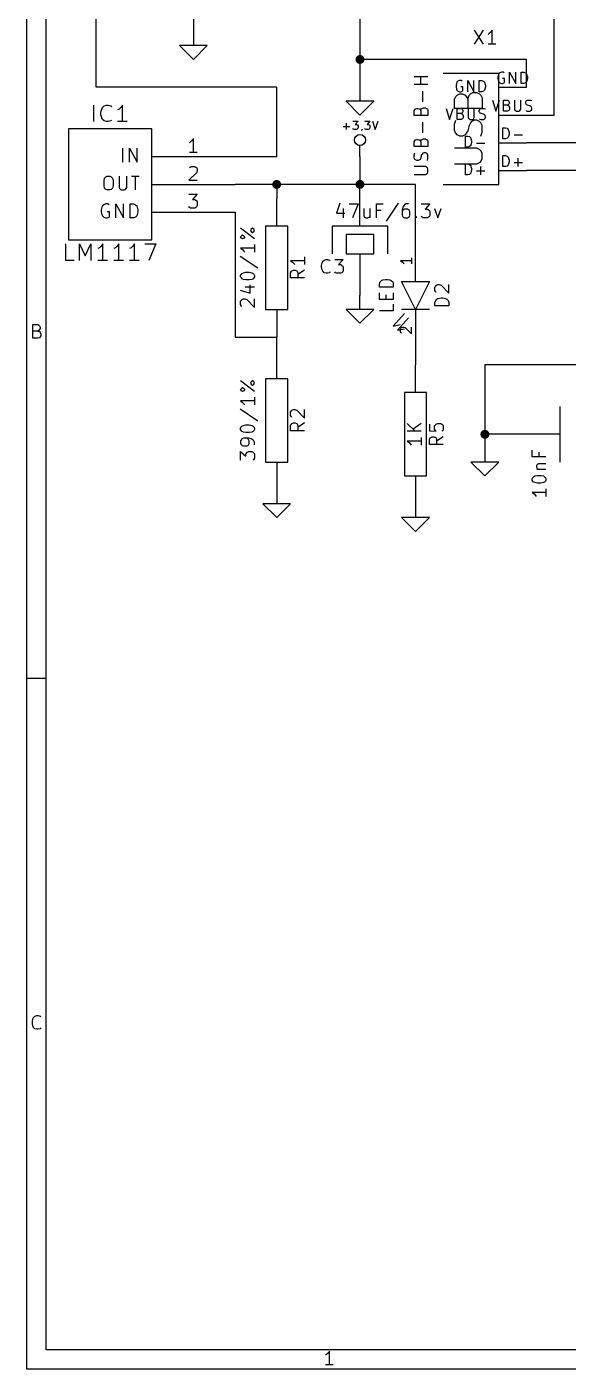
# Model space of a CAD drawing. Extents: x 4000 to 113000, y 4000 to 78670.
# Drawn here: x 4000 to 23500, y 4000 to 52345 of the extents above; entities that cross this region are included whole.
import ezdxf

# ---------------------------------------------------------------- set-up
doc = ezdxf.new("R2010")
doc.units = 0
doc.layers.add('BLACK', color=1, linetype='CONTINUOUS')

msp = doc.modelspace()

# ---------------------------------------------------------------- linework, layer by layer
at = {"layer": 'BLACK'}
for p, q in [((4000, 4000), (4000, 78670)), ((4700, 4700), (4700, 77970)), ((6500, 50170), (6500, 56170)), ((10000, 53670), (10000, 52170)), ((16000, 53370), (16000, 51670)), ((20110, 52220), (20440, 51720)), ((20440, 52220), (20110, 51720)), ((20760, 52220), (20710, 52150)), ((20760, 51720), (20760, 52220)), ((23000, 49170), (23000, 52670)), ((10000, 52170), (10000, 51670)), ((20660, 52100), (20620, 52070)), ((20710, 52150), (20660, 52100)), ((9500, 51670), (10000, 51170)), ((10500, 51670), (9500, 51670)), ((10000, 51170), (10500, 51670)), ((16000, 51670), (16000, 49670)), ((20900, 51720), (20620, 51720)), ((22000, 51170), (16000, 51170)), ((22000, 50170), (22000, 51170)), ((18450, 50550), (17950, 50550)), ((18190, 50270), (18190, 50550)), ((21000, 50670), (19000, 50670)), ((19480, 50310), (19460, 50240)), ((19490, 50350), (19480, 50310)), ((19530, 50390), (19490, 50350)), ((19590, 50410), (19530, 50390)), ((19650, 50410), (19590, 50410)), ((19680, 50390), (19650, 50410)), ((19880, 50010), (19880, 50410)), ((19880, 50410), (20100, 50010)), ((20100, 50010), (20100, 50410)), ((20300, 50010), (20300, 50410)), ((20300, 50410), (20390, 50410)), ((20390, 50410), (20450, 50390)), ((20450, 50390), (20490, 50350)), ((20490, 50350), (20500, 50310)), ((20500, 50310), (20520, 50240)), ((20990, 50610), (20970, 50540)), ((20970, 50540), (20970, 50480)), ((20970, 50480), (20990, 50400)), ((21000, 50650), (20990, 50610)), ((20990, 50400), (21000, 50370)), ((21040, 50690), (21000, 50650)), ((21000, 46670), (21000, 50670)), ((21000, 50370), (21040, 50330)), ((21100, 50710), (21040, 50690)), ((21040, 50330), (21100, 50310)), ((21160, 50710), (21100, 50710)), ((21100, 50310), (21140, 50310)), ((21210, 50480), (21140, 50480)), ((21140, 50310), (21190, 50330)), ((21190, 50690), (21160, 50710)), ((21190, 50330), (21210, 50350)), ((21210, 50350), (21210, 50480)), ((21390, 50310), (21390, 50710)), ((21390, 50710), (21610, 50310)), ((21610, 50310), (21610, 50710)), ((21810, 50310), (21810, 50710)), ((21810, 50710), (21900, 50710)), ((21900, 50310), (21810, 50310)), ((21900, 50710), (21960, 50690)), ((21960, 50330), (21900, 50310)), ((21960, 50690), (22000, 50650)), ((22000, 50370), (21960, 50330)), ((22000, 50650), (22010, 50610)), ((22010, 50400), (22000, 50370)), ((22010, 50610), (22030, 50540)), ((22030, 50480), (22010, 50400)), ((22030, 50540), (22030, 50480)), ((13000, 50170), (6500, 50170)), ((13000, 47670), (13000, 50170)), ((18450, 50270), (17950, 50270)), ((18260, 49650), (18260, 50030)), ((19400, 49740), (19450, 49840)), ((19450, 49840), (19500, 49880)), ((19460, 50240), (19460, 50180)), ((19460, 50180), (19480, 50100)), ((19480, 50100), (19490, 50070)), ((19490, 50070), (19530, 50030)), ((19500, 49880), (19600, 49930)), ((19530, 50030), (19590, 50010)), ((19590, 50010), (19630, 50010)), ((19600, 49930), (19690, 49930)), ((19700, 50180), (19630, 50180)), ((19630, 50010), (19680, 50030)), ((19680, 50030), (19700, 50050)), ((19690, 49930), (19790, 49880)), ((19700, 50050), (19700, 50180)), ((19790, 49880), (19830, 49840)), ((19830, 49840), (19880, 49740)), ((19880, 49740), (19930, 49880)), ((19930, 49880), (19980, 49930)), ((19980, 49930), (20070, 49980)), ((20070, 49980), (20210, 49980)), ((20210, 49980), (20310, 49930)), ((20390, 50010), (20300, 50010)), ((20310, 49930), (20360, 49880)), ((20360, 49880), (20400, 49790)), ((20450, 50030), (20390, 50010)), ((20490, 50070), (20450, 50030)), ((20500, 50100), (20490, 50070)), ((20520, 50180), (20500, 50100)), ((20520, 50240), (20520, 50180)), ((21000, 50170), (22000, 50170)), ((6410, 48930), (6410, 49530)), ((6670, 49270), (6700, 49380)), ((6700, 49380), (6730, 49440)), ((6730, 49440), (6790, 49500)), ((6790, 49500), (6870, 49530)), ((6870, 49530), (6930, 49530)), ((6930, 49530), (7020, 49500)), ((7020, 49500), (7050, 49470)), ((7330, 49380), (7270, 49360)), ((7390, 49440), (7330, 49380)), ((7450, 49530), (7390, 49440)), ((7450, 48930), (7450, 49530)), ((15500, 49670), (16000, 49170)), ((16500, 49670), (15500, 49670)), ((16000, 49170), (16500, 49670)), ((17950, 49320), (17980, 49360)), ((17950, 49150), (17950, 49320)), ((17980, 49360), (18000, 49390)), ((18000, 49390), (18050, 49410)), ((18050, 49410), (18100, 49410)), ((18100, 49410), (18140, 49390)), ((18140, 49390), (18170, 49360)), ((18170, 49360), (18190, 49320)), ((18190, 49320), (18210, 49390)), ((18190, 49320), (18190, 49150)), ((18210, 49390), (18240, 49410)), ((18240, 49410), (18290, 49430)), ((18290, 49430), (18360, 49430)), ((18360, 49430), (18400, 49410)), ((18400, 49410), (18430, 49390)), ((18430, 49390), (18450, 49340)), ((18450, 49340), (18450, 49150)), ((19100, 49410), (19230, 49010)), ((19230, 49010), (19360, 49410)), ((19400, 49410), (19400, 49740)), ((20400, 49410), (19400, 49410)), ((19500, 49010), (19500, 49410)), ((19500, 49410), (19630, 49410)), ((19630, 49410), (19670, 49390)), ((19670, 49390), (19690, 49370)), ((19690, 49370), (19700, 49330)), ((19700, 49330), (19700, 49290)), ((19880, 49740), (19880, 49410)), ((19900, 49410), (19900, 49080)), ((20120, 49080), (20120, 49410)), ((20300, 49330), (20320, 49370)), ((20300, 49290), (20300, 49330)), ((20320, 49370), (20330, 49390)), ((20330, 49390), (20370, 49410)), ((20370, 49410), (20470, 49410)), ((20400, 49790), (20400, 49410)), ((20470, 49410), (20520, 49390)), ((20770, 49710), (20900, 49310)), ((20900, 49310), (21030, 49710)), ((21170, 49310), (21170, 49710)), ((21170, 49710), (21300, 49710)), ((21300, 49520), (21170, 49520)), ((21300, 49710), (21340, 49690)), ((21340, 49540), (21300, 49520)), ((21300, 49520), (21360, 49500)), ((21360, 49330), (21320, 49310)), ((21340, 49690), (21360, 49670)), ((21360, 49560), (21340, 49540)), ((21360, 49670), (21370, 49630)), ((21370, 49590), (21360, 49560)), ((21360, 49500), (21370, 49480)), ((21370, 49350), (21360, 49330)), ((21370, 49630), (21370, 49590)), ((21370, 49480), (21390, 49440)), ((21390, 49380), (21370, 49350)), ((21390, 49440), (21390, 49380)), ((21570, 49710), (21570, 49380)), ((21570, 49380), (21580, 49350)), ((21580, 49350), (21600, 49330)), ((21600, 49330), (21640, 49310)), ((21720, 49310), (21760, 49330)), ((21760, 49330), (21770, 49350)), ((21770, 49350), (21790, 49380)), ((21790, 49380), (21790, 49710)), ((21970, 49630), (21990, 49670)), ((21970, 49590), (21970, 49630)), ((21990, 49560), (21970, 49590)), ((21970, 49330), (22020, 49310)), ((21990, 49670), (22000, 49690)), ((22000, 49540), (21990, 49560)), ((22000, 49690), (22040, 49710)), ((22040, 49520), (22000, 49540)), ((22040, 49710), (22140, 49710)), ((22120, 49500), (22040, 49520)), ((22160, 49480), (22120, 49500)), ((22120, 49310), (22160, 49330)), ((22140, 49710), (22190, 49690)), ((22180, 49460), (22160, 49480)), ((22160, 49330), (22180, 49350)), ((22190, 49420), (22180, 49460)), ((22180, 49350), (22190, 49380)), ((22190, 49380), (22190, 49420)), ((6670, 49180), (6670, 49270)), ((6700, 49070), (6670, 49180)), ((6730, 49010), (6700, 49070)), ((6790, 48960), (6730, 49010)), ((6870, 48930), (6790, 48960)), ((6930, 48930), (6870, 48930)), ((7020, 48960), (6930, 48930)), ((7050, 48980), (7020, 48960)), ((7620, 48930), (7270, 48930)), ((15520, 48650), (15520, 48880)), ((15740, 48950), (15930, 48950)), ((15930, 48950), (15830, 48830)), ((15830, 48830), (15870, 48830)), ((15870, 48830), (15900, 48820)), ((16170, 48950), (16360, 48950)), ((16360, 48950), (16260, 48830)), ((16260, 48830), (16300, 48830)), ((16300, 48830), (16330, 48820)), ((16450, 48950), (16550, 48650)), ((16550, 48650), (16650, 48950)), ((18450, 49150), (17950, 49150)), ((18260, 48530), (18260, 48910)), ((19400, 48840), (19450, 48980)), ((19400, 48600), (19400, 48840)), ((19630, 49220), (19500, 49220)), ((19650, 49010), (19500, 49010)), ((19670, 49240), (19630, 49220)), ((19630, 49220), (19690, 49200)), ((19690, 49030), (19650, 49010)), ((19690, 49260), (19670, 49240)), ((19700, 49290), (19690, 49260)), ((19690, 49200), (19700, 49180)), ((19700, 49050), (19690, 49030)), ((19700, 49180), (19720, 49140)), ((19720, 49080), (19700, 49050)), ((19720, 49140), (19720, 49080)), ((19900, 49080), (19910, 49050)), ((19910, 49050), (19930, 49030)), ((19930, 49030), (19970, 49010)), ((19980, 48890), (19930, 48790)), ((19970, 49010), (20050, 49010)), ((20020, 48930), (19980, 48890)), ((20120, 48980), (20020, 48930)), ((20050, 49010), (20090, 49030)), ((20090, 49030), (20100, 49050)), ((20100, 49050), (20120, 49080)), ((20210, 48980), (20120, 48980)), ((20310, 48930), (20210, 48980)), ((20320, 49260), (20300, 49290)), ((20300, 49030), (20350, 49010)), ((20360, 48890), (20310, 48930)), ((20330, 49240), (20320, 49260)), ((20370, 49220), (20330, 49240)), ((20350, 49010), (20450, 49010)), ((20400, 48790), (20360, 48890)), ((20450, 49200), (20370, 49220)), ((20490, 49180), (20450, 49200)), ((20450, 49010), (20490, 49030)), ((20510, 49160), (20490, 49180)), ((20490, 49030), (20510, 49050)), ((20520, 49120), (20510, 49160)), ((20510, 49050), (20520, 49080)), ((20520, 49080), (20520, 49120)), ((21000, 49170), (22000, 49170)), ((21320, 49310), (21170, 49310)), ((21640, 49310), (21720, 49310)), ((22000, 49170), (23000, 49170)), ((22020, 49310), (22120, 49310)), ((5500, 48670), (5500, 44670)), ((8500, 48670), (5500, 48670)), ((8500, 44670), (8500, 48670)), ((15400, 48760), (15630, 48760)), ((15760, 48660), (15740, 48680)), ((15790, 48650), (15760, 48660)), ((15870, 48650), (15790, 48650)), ((15900, 48660), (15870, 48650)), ((15900, 48820), (15910, 48810)), ((15910, 48680), (15900, 48660)), ((15910, 48810), (15930, 48780)), ((15930, 48710), (15910, 48680)), ((15930, 48780), (15930, 48710)), ((16060, 48620), (16050, 48610)), ((16080, 48650), (16060, 48620)), ((16080, 48660), (16080, 48650)), ((16190, 48660), (16170, 48680)), ((16220, 48650), (16190, 48660)), ((16300, 48650), (16220, 48650)), ((16330, 48660), (16300, 48650)), ((16330, 48820), (16340, 48810)), ((16340, 48680), (16330, 48660)), ((16340, 48810), (16360, 48780)), ((16360, 48710), (16340, 48680)), ((16360, 48780), (16360, 48710)), ((19450, 48510), (19400, 48600)), ((19500, 48460), (19450, 48510)), ((19600, 48410), (19500, 48460)), ((19690, 48410), (19600, 48410)), ((19790, 48460), (19690, 48410)), ((19830, 48510), (19790, 48460)), ((19800, 48010), (19800, 48410)), ((19800, 48410), (19890, 48410)), ((19880, 48600), (19830, 48510)), ((19930, 48790), (19880, 48600)), ((19890, 48410), (19950, 48390)), ((19950, 48390), (19990, 48350)), ((19990, 48350), (20000, 48310)), ((20360, 48410), (20400, 48550)), ((20400, 48550), (20400, 48790)), ((21150, 48310), (21150, 48710)), ((21150, 48710), (21240, 48710)), ((21240, 48710), (21300, 48690)), ((21300, 48690), (21340, 48650)), ((21340, 48370), (21300, 48330)), ((21340, 48650), (21350, 48610)), ((21350, 48400), (21340, 48370)), ((21350, 48610), (21370, 48540)), ((21370, 48480), (21350, 48400)), ((21370, 48540), (21370, 48480)), ((21550, 48460), (21850, 48460)), ((7460, 47470), (7460, 47970)), ((7700, 47470), (7700, 47970)), ((7700, 47970), (7980, 47470)), ((7980, 47470), (7980, 47970)), ((9900, 48200), (9860, 48170)), ((9950, 48250), (9900, 48200)), ((10000, 48320), (9950, 48250)), ((10000, 47820), (10000, 48320)), ((16000, 47670), (16000, 48070)), ((17950, 48200), (17980, 48240)), ((17950, 48030), (17950, 48200)), ((18450, 48030), (17950, 48030)), ((17980, 48240), (18000, 48270)), ((18000, 48270), (18050, 48290)), ((18050, 48290), (18100, 48290)), ((18100, 48290), (18140, 48270)), ((18140, 48270), (18170, 48240)), ((18170, 48240), (18190, 48200)), ((18190, 48200), (18210, 48270)), ((18190, 48200), (18190, 48030)), ((18210, 48270), (18240, 48290)), ((18240, 48290), (18290, 48310)), ((18290, 48310), (18360, 48310)), ((18360, 48310), (18400, 48290)), ((18400, 48290), (18430, 48270)), ((18430, 48270), (18450, 48220)), ((18450, 48220), (18450, 48030)), ((20210, 47980), (19400, 47980)), ((19890, 48010), (19800, 48010)), ((19950, 48030), (19890, 48010)), ((19990, 48070), (19950, 48030)), ((20000, 48100), (19990, 48070)), ((20000, 48310), (20020, 48240)), ((20020, 48180), (20000, 48100)), ((20020, 48240), (20020, 48180)), ((20200, 48160), (20500, 48160)), ((20310, 47930), (20210, 47980)), ((20360, 47880), (20310, 47930)), ((20400, 47790), (20360, 47880)), ((21000, 48170), (22000, 48170)), ((21240, 48310), (21150, 48310)), ((21300, 48330), (21240, 48310)), ((24000, 48170), (22000, 48170)), ((8500, 47670), (11500, 47670)), ((10140, 47820), (9860, 47820)), ((11500, 47670), (13000, 47670)), ((16000, 47670), (16000, 46670)), ((17950, 47740), (17980, 47810)), ((17950, 47620), (17950, 47740)), ((17980, 47570), (17950, 47620)), ((18000, 47550), (17980, 47570)), ((18050, 47530), (18000, 47550)), ((18100, 47530), (18050, 47530)), ((18140, 47550), (18100, 47530)), ((18170, 47570), (18140, 47550)), ((18190, 47620), (18170, 47570)), ((18210, 47720), (18190, 47620)), ((18240, 47760), (18210, 47720)), ((18260, 47790), (18240, 47760)), ((18310, 47810), (18260, 47790)), ((18360, 47810), (18310, 47810)), ((18400, 47790), (18360, 47810)), ((18430, 47760), (18400, 47790)), ((18450, 47720), (18430, 47760)), ((18430, 47530), (18450, 47600)), ((18450, 47600), (18450, 47720)), ((19400, 47410), (20210, 47410)), ((19800, 47010), (19800, 47410)), ((19800, 47410), (19890, 47410)), ((19890, 47410), (19950, 47390)), ((19950, 47390), (19990, 47350)), ((20210, 47410), (20310, 47460)), ((20310, 47460), (20360, 47500)), ((20360, 47500), (20400, 47600)), ((20400, 47600), (20400, 47790)), ((21150, 47310), (21150, 47710)), ((21150, 47710), (21240, 47710)), ((21240, 47710), (21300, 47690)), ((21300, 47690), (21340, 47650)), ((21340, 47650), (21350, 47610)), ((21350, 47400), (21340, 47370)), ((21350, 47610), (21370, 47540)), ((21370, 47480), (21350, 47400)), ((21370, 47540), (21370, 47480)), ((21550, 47460), (21850, 47460)), ((21700, 47310), (21700, 47610)), ((6780, 46800), (6800, 46900)), ((6800, 46900), (6850, 46940)), ((6850, 46940), (6890, 46970)), ((6890, 46970), (6990, 46970)), ((6990, 46970), (7040, 46940)), ((7040, 46940), (7080, 46900)), ((7080, 46900), (7110, 46800)), ((7320, 46970), (7320, 46560)), ((7600, 46560), (7600, 46970)), ((7770, 46970), (8050, 46970)), ((7910, 46470), (7910, 46970)), ((10120, 47100), (9830, 46820)), ((9860, 47270), (9880, 47290)), ((9880, 47290), (9930, 47320)), ((9930, 47320), (10050, 47320)), ((10050, 47320), (10090, 47290)), ((10090, 47290), (10120, 47270)), ((10120, 47270), (10140, 47220)), ((10140, 47170), (10120, 47100)), ((10140, 47220), (10140, 47170)), ((18360, 47310), (17950, 47310)), ((17950, 47030), (18360, 47030)), ((18400, 47290), (18360, 47310)), ((18360, 47030), (18400, 47050)), ((18430, 47270), (18400, 47290)), ((18400, 47050), (18430, 47080)), ((18450, 47220), (18430, 47270)), ((18430, 47080), (18450, 47120)), ((18450, 47120), (18450, 47220)), ((19890, 47010), (19800, 47010)), ((19950, 47030), (19890, 47010)), ((19990, 47070), (19950, 47030)), ((19990, 47350), (20000, 47310)), ((20000, 47100), (19990, 47070)), ((20000, 47310), (20020, 47240)), ((20020, 47180), (20000, 47100)), ((20020, 47240), (20020, 47180)), ((20200, 47160), (20500, 47160)), ((20350, 47010), (20350, 47310)), ((21000, 47170), (22000, 47170)), ((21240, 47310), (21150, 47310)), ((21300, 47330), (21240, 47310)), ((21340, 47370), (21300, 47330)), ((26500, 47170), (22000, 47170)), ((6780, 46630), (6780, 46800)), ((6800, 46540), (6780, 46630)), ((6850, 46490), (6800, 46540)), ((6890, 46470), (6850, 46490)), ((6990, 46470), (6890, 46470)), ((7040, 46490), (6990, 46470)), ((7080, 46540), (7040, 46490)), ((7110, 46630), (7080, 46540)), ((7110, 46800), (7110, 46630)), ((7320, 46560), (7340, 46520)), ((7340, 46520), (7370, 46490)), ((7370, 46490), (7410, 46470)), ((7410, 46470), (7510, 46470)), ((7510, 46470), (7560, 46490)), ((7560, 46490), (7580, 46520)), ((7580, 46520), (7600, 46560)), ((8500, 46670), (11500, 46670)), ((9830, 46820), (10140, 46820)), ((18000, 46670), (11500, 46670)), ((13000, 46670), (13000, 46170)), ((16000, 45170), (16000, 46670)), ((18000, 44670), (18000, 46670)), ((19000, 46670), (21000, 46670)), ((6770, 45940), (6720, 45900)), ((6840, 45970), (6770, 45940)), ((6910, 45970), (6840, 45970)), ((6960, 45940), (6910, 45970)), ((7200, 45470), (7200, 45970)), ((7200, 45970), (7480, 45470)), ((7480, 45470), (7480, 45970)), ((7720, 45470), (7720, 45970)), ((7720, 45970), (7840, 45970)), ((7840, 45970), (7910, 45940)), ((7910, 45940), (7960, 45900)), ((9830, 46320), (10140, 46320)), ((10140, 46320), (9970, 46130)), ((9970, 46130), (10050, 46130)), ((10050, 46130), (10090, 46100)), ((10090, 46100), (10120, 46080)), ((10120, 46080), (10140, 46030)), ((10140, 46030), (10140, 45910)), ((13000, 45170), (13000, 46170)), ((15270, 45990), (15160, 45630)), ((15610, 45970), (15940, 45970)), ((15940, 45970), (15730, 45470)), ((16590, 45470), (16590, 45970)), ((16590, 45970), (16830, 45970)), ((17380, 45990), (16950, 45350)), ((17610, 45940), (17590, 45920)), ((17660, 45970), (17610, 45940)), ((17750, 45970), (17660, 45970)), ((18210, 45970), (18520, 45970)), ((18520, 45970), (18350, 45780)), ((6700, 45850), (6680, 45750)), ((6680, 45750), (6680, 45680)), ((6680, 45680), (6700, 45590)), ((6720, 45900), (6700, 45850)), ((6700, 45590), (6720, 45540)), ((6720, 45540), (6770, 45490)), ((6770, 45490), (6840, 45470)), ((6840, 45470), (6890, 45470)), ((6980, 45680), (6890, 45680)), ((6890, 45470), (6960, 45490)), ((6960, 45490), (6980, 45520)), ((6980, 45520), (6980, 45680)), ((7840, 45470), (7720, 45470)), ((7910, 45490), (7840, 45470)), ((7960, 45540), (7910, 45490)), ((7960, 45900), (7980, 45850)), ((7980, 45590), (7960, 45540)), ((7980, 45850), (8000, 45750)), ((8000, 45680), (7980, 45590)), ((8000, 45750), (8000, 45680)), ((8500, 45670), (11500, 45670)), ((9860, 45840), (9830, 45870)), ((9900, 45820), (9860, 45840)), ((10050, 45820), (9900, 45820)), ((10090, 45840), (10050, 45820)), ((10120, 45870), (10090, 45840)), ((10140, 45910), (10120, 45870)), ((11500, 45670), (11500, 41170)), ((15160, 45630), (15460, 45630)), ((15390, 45800), (15390, 45470)), ((16140, 45800), (16140, 45540)), ((16140, 45540), (16160, 45490)), ((16160, 45490), (16210, 45470)), ((16210, 45470), (16280, 45470)), ((16280, 45470), (16330, 45490)), ((16330, 45490), (16350, 45520)), ((16350, 45800), (16350, 45470)), ((16760, 45730), (16590, 45730)), ((17540, 45850), (17520, 45750)), ((17520, 45750), (17520, 45560)), ((17540, 45730), (17520, 45680)), ((17520, 45560), (17540, 45520)), ((17590, 45920), (17540, 45850)), ((17560, 45750), (17540, 45730)), ((17540, 45520), (17560, 45490)), ((17610, 45780), (17560, 45750)), ((17560, 45490), (17610, 45470)), ((17710, 45780), (17610, 45780)), ((17610, 45470), (17710, 45470)), ((17750, 45750), (17710, 45780)), ((17710, 45470), (17750, 45490)), ((17780, 45730), (17750, 45750)), ((17750, 45490), (17780, 45520)), ((17800, 45680), (17780, 45730)), ((17780, 45520), (17800, 45560)), ((17800, 45560), (17800, 45680)), ((18000, 45490), (18020, 45520)), ((18020, 45470), (18000, 45490)), ((18020, 45520), (18040, 45490)), ((18020, 45520), (18020, 45470)), ((18040, 45490), (18020, 45470)), ((18240, 45490), (18210, 45520)), ((18280, 45470), (18240, 45490)), ((18430, 45470), (18280, 45470)), ((18350, 45780), (18430, 45780)), ((18430, 45780), (18470, 45750)), ((18470, 45490), (18430, 45470)), ((18470, 45750), (18500, 45730)), ((18500, 45520), (18470, 45490)), ((18500, 45730), (18520, 45680)), ((18520, 45560), (18500, 45520)), ((18520, 45680), (18520, 45560)), ((18690, 45800), (18810, 45470)), ((18810, 45470), (18930, 45800)), ((12200, 44710), (11700, 45090)), ((12080, 45060), (12060, 45010)), ((12060, 45010), (12080, 44970)), ((12130, 45090), (12080, 45060)), ((12080, 44970), (12130, 44940)), ((12180, 45060), (12130, 45090)), ((12130, 44940), (12180, 44970)), ((12200, 45010), (12180, 45060)), ((12180, 44970), (12200, 45010)), ((12600, 45170), (12600, 42170)), ((13400, 45170), (12600, 45170)), ((13400, 42170), (13400, 45170)), ((17000, 45170), (15000, 45170)), ((15000, 45170), (15000, 44170)), ((17000, 44170), (17000, 45170)), ((5410, 43930), (5410, 44530)), ((5500, 44670), (8500, 44670)), ((5900, 43930), (5900, 44530)), ((5900, 44530), (6100, 44100)), ((6100, 44100), (6300, 44530)), ((6300, 44530), (6300, 43930)), ((6740, 44530), (6680, 44440)), ((6740, 43930), (6740, 44530)), ((7310, 44530), (7250, 44440)), ((7310, 43930), (7310, 44530)), ((7880, 44530), (7820, 44440)), ((7880, 43930), (7880, 44530)), ((8250, 44530), (8650, 44530)), ((8650, 44530), (8390, 43930)), ((11700, 44780), (11730, 44820)), ((11730, 44730), (11700, 44780)), ((11730, 44820), (11770, 44850)), ((11770, 44710), (11730, 44730)), ((11770, 44850), (11820, 44820)), ((11820, 44730), (11770, 44710)), ((11820, 44820), (11850, 44780)), ((11850, 44780), (11820, 44730)), ((12200, 44510), (12200, 44230)), ((16500, 44870), (15500, 44870)), ((15500, 44870), (15500, 44170)), ((16500, 44170), (16500, 44870)), ((18000, 43170), (18000, 44670)), ((6620, 44380), (6560, 44360)), ((6680, 44440), (6620, 44380)), ((7190, 44380), (7130, 44360)), ((7250, 44440), (7190, 44380)), ((7760, 44380), (7700, 44360)), ((7820, 44440), (7760, 44380)), ((11680, 44090), (12320, 43660)), ((12200, 44370), (11700, 44370)), ((11700, 44370), (11770, 44320)), ((11770, 44320), (11820, 44270)), ((11820, 44270), (11850, 44230)), ((14000, 44060), (14000, 43780)), ((15500, 44170), (16500, 44170)), ((16000, 44170), (16000, 42670)), ((17860, 44030), (17860, 43810)), ((5700, 43930), (5410, 43930)), ((6910, 43930), (6560, 43930)), ((7480, 43930), (7130, 43930)), ((8050, 43930), (7700, 43930)), ((14000, 43920), (13500, 43920)), ((13500, 43920), (13570, 43870)), ((13500, 43490), (13530, 43540)), ((13530, 43540), (13550, 43560)), ((13550, 43560), (13600, 43580)), ((13570, 43870), (13620, 43820)), ((13600, 43580), (13670, 43580)), ((13620, 43820), (13650, 43780)), ((13670, 43580), (13720, 43560)), ((13720, 43560), (13740, 43540)), ((13740, 43540), (13760, 43490)), ((14000, 43580), (13760, 43420)), ((14620, 43750), (14640, 43850)), ((14620, 43680), (14620, 43750)), ((14640, 43590), (14620, 43680)), ((14640, 43850), (14660, 43900)), ((14660, 43540), (14640, 43590)), ((14660, 43900), (14710, 43940)), ((14710, 43490), (14660, 43540)), ((14710, 43940), (14780, 43970)), ((14780, 43970), (14830, 43970)), ((14830, 43970), (14900, 43940)), ((14900, 43940), (14920, 43920)), ((14920, 43520), (14900, 43490)), ((15090, 43970), (15400, 43970)), ((15120, 43490), (15090, 43520)), ((15400, 43970), (15230, 43780)), ((15230, 43780), (15310, 43780)), ((15310, 43780), (15350, 43750)), ((15350, 43750), (15380, 43730)), ((15380, 43520), (15350, 43490)), ((15380, 43730), (15400, 43680)), ((15400, 43560), (15380, 43520)), ((15400, 43680), (15400, 43560)), ((17860, 43920), (17460, 43920)), ((17460, 43920), (17520, 43880)), ((17520, 43880), (17560, 43840)), ((17560, 43840), (17580, 43810)), ((11700, 43390), (11730, 43440)), ((11700, 43340), (11700, 43390)), ((11730, 43300), (11700, 43340)), ((11730, 43440), (11750, 43460)), ((11750, 43270), (11730, 43300)), ((11750, 43460), (11800, 43490)), ((11800, 43250), (11750, 43270)), ((11800, 43490), (11890, 43510)), ((11890, 43230), (11800, 43250)), ((11890, 43510), (12010, 43510)), ((12010, 43230), (11890, 43230)), ((12010, 43510), (12110, 43490)), ((12110, 43250), (12010, 43230)), ((12040, 42750), (12040, 43050)), ((12110, 43490), (12150, 43460)), ((12150, 43270), (12110, 43250)), ((12150, 43460), (12180, 43440)), ((12180, 43300), (12150, 43270)), ((12180, 43440), (12200, 43390)), ((12200, 43340), (12180, 43300)), ((12200, 43390), (12200, 43340)), ((13500, 43300), (13500, 43490)), ((14000, 43300), (13500, 43300)), ((13760, 43490), (13760, 43300)), ((14780, 43470), (14710, 43490)), ((14830, 43470), (14780, 43470)), ((14900, 43490), (14830, 43470)), ((15160, 43470), (15120, 43490)), ((15310, 43470), (15160, 43470)), ((15350, 43490), (15310, 43470)), ((16700, 43090), (16730, 43160)), ((16700, 42970), (16700, 43090)), ((16730, 43160), (16770, 43210)), ((16770, 43210), (16820, 43230)), ((16820, 43230), (16920, 43250)), ((16920, 43250), (16990, 43250)), ((16990, 43250), (17080, 43230)), ((17080, 43230), (17130, 43210)), ((17130, 43210), (17180, 43160)), ((17180, 43160), (17200, 43090)), ((17200, 43090), (17200, 42970)), ((18000, 42170), (17500, 43170)), ((17500, 43170), (18500, 43170)), ((18500, 43170), (18000, 42170)), ((18730, 43010), (18750, 43040)), ((18750, 43040), (18800, 43060)), ((18800, 43060), (18850, 43060)), ((18850, 43060), (18920, 43040)), ((18920, 43040), (19200, 42750)), ((19200, 42750), (19200, 43060)), ((11680, 42860), (12040, 42750)), ((11750, 42530), (11800, 42550)), ((11800, 42550), (11850, 42550)), ((11850, 42550), (11920, 42530)), ((11870, 42980), (12200, 42980)), ((12200, 42240), (12200, 42550)), ((16000, 42170), (16000, 42670)), ((17200, 42970), (16700, 42970)), ((16700, 42520), (16700, 42760)), ((16940, 42520), (16940, 42690)), ((17200, 42760), (17200, 42520)), ((18700, 42970), (18730, 43010)), ((18700, 42850), (18700, 42970)), ((18730, 42800), (18700, 42850)), ((18750, 42780), (18730, 42800)), ((18770, 42540), (18820, 42560)), ((18820, 42560), (18920, 42580)), ((18920, 42580), (18990, 42580)), ((18990, 42580), (19080, 42560)), ((19080, 42560), (19130, 42540)), ((11700, 42460), (11730, 42500)), ((11700, 42340), (11700, 42460)), ((11730, 42290), (11700, 42340)), ((11730, 42500), (11750, 42530)), ((11750, 42270), (11730, 42290)), ((11920, 42530), (12200, 42240)), ((12600, 42170), (13400, 42170)), ((13000, 42170), (13000, 41170)), ((15500, 42170), (16000, 41670)), ((16500, 42170), (15500, 42170)), ((16000, 41670), (16500, 42170)), ((17200, 42520), (16700, 42520)), ((17200, 42120), (16700, 42120)), ((17200, 42360), (17200, 42120)), ((18500, 42170), (17500, 42170)), ((18000, 42170), (18000, 40670)), ((18700, 42420), (18730, 42490)), ((18700, 42300), (18700, 42420)), ((19200, 42300), (18700, 42300)), ((18730, 42490), (18770, 42540)), ((19130, 42540), (19180, 42490)), ((19180, 42490), (19200, 42420)), ((19200, 42420), (19200, 42300)), ((4220, 41130), (4220, 41630)), ((4220, 41630), (4390, 41630)), ((4390, 41630), (4430, 41600)), ((4430, 41600), (4460, 41580)), ((4460, 41580), (4480, 41530)), ((17600, 42020), (17200, 41570)), ((17200, 41570), (17450, 41620)), ((17750, 41870), (17350, 41420)), ((4390, 41390), (4220, 41390)), ((4410, 41130), (4220, 41130)), ((4430, 41410), (4390, 41390)), ((4390, 41390), (4460, 41370)), ((4460, 41150), (4410, 41130)), ((4460, 41440), (4430, 41410)), ((4480, 41480), (4460, 41440)), ((4460, 41370), (4480, 41340)), ((4480, 41180), (4460, 41150)), ((4480, 41530), (4480, 41480)), ((4480, 41340), (4500, 41290)), ((4500, 41220), (4480, 41180)), ((4500, 41290), (4500, 41220)), ((11500, 41170), (13000, 41170)), ((13000, 40670), (13000, 41170)), ((17350, 41420), (17600, 41470)), ((17460, 41460), (17480, 41500)), ((17460, 41360), (17460, 41460)), ((17480, 41330), (17460, 41360)), ((17480, 41500), (17500, 41520)), ((17500, 41310), (17480, 41330)), ((17500, 41520), (17540, 41530)), ((17540, 41530), (17580, 41530)), ((17580, 41530), (17630, 41520)), ((17630, 41520), (17860, 41290)), ((17860, 41290), (17860, 41530)), ((13000, 39670), (13000, 40670)), ((18000, 40670), (18000, 40170)), ((18000, 39170), (18000, 40170)), ((27000, 40170), (20500, 40170)), ((20500, 40170), (20500, 36670)), ((12600, 39670), (12600, 36670)), ((13400, 39670), (12600, 39670)), ((13400, 36670), (13400, 39670)), ((12200, 39210), (11700, 39590)), ((11700, 39280), (11730, 39320)), ((11730, 39230), (11700, 39280)), ((11730, 39320), (11770, 39350)), ((11770, 39210), (11730, 39230)), ((11770, 39350), (11820, 39320)), ((11820, 39230), (11770, 39210)), ((11820, 39320), (11850, 39280)), ((11850, 39280), (11820, 39230)), ((12080, 39560), (12060, 39510)), ((12060, 39510), (12080, 39470)), ((12130, 39590), (12080, 39560)), ((12080, 39470), (12130, 39440)), ((12180, 39560), (12130, 39590)), ((12130, 39440), (12180, 39470)), ((12200, 39510), (12180, 39560)), ((12180, 39470), (12200, 39510)), ((17600, 39170), (17600, 36170)), ((18400, 39170), (17600, 39170)), ((18400, 36170), (18400, 39170)), ((12200, 38870), (11700, 38870)), ((11700, 38870), (11770, 38820)), ((11770, 38820), (11820, 38770)), ((11820, 38770), (11850, 38730)), ((12200, 39010), (12200, 38730)), ((11680, 38590), (12320, 38160)), ((13500, 38470), (13530, 38510)), ((13500, 38350), (13500, 38470)), ((13530, 38300), (13500, 38350)), ((13530, 38510), (13550, 38540)), ((13550, 38280), (13530, 38300)), ((13550, 38540), (13600, 38560)), ((13600, 38560), (13650, 38560)), ((13650, 38560), (13720, 38540)), ((13720, 38540), (14000, 38250)), ((14000, 38250), (14000, 38560)), ((23200, 38670), (23200, 36670)), ((11700, 37890), (11730, 37940)), ((11700, 37840), (11700, 37890)), ((11730, 37800), (11700, 37840)), ((11730, 37940), (11750, 37960)), ((11750, 37770), (11730, 37800)), ((11750, 37960), (11800, 37990)), ((11800, 37750), (11750, 37770)), ((11800, 37990), (11890, 38010)), ((11890, 37730), (11800, 37750)), ((11890, 38010), (12010, 38010)), ((12010, 37730), (11890, 37730)), ((12010, 38010), (12110, 37990)), ((12110, 37750), (12010, 37730)), ((12110, 37990), (12150, 37960)), ((12150, 37770), (12110, 37750)), ((12150, 37960), (12180, 37940)), ((12180, 37800), (12150, 37770)), ((12180, 37940), (12200, 37890)), ((12200, 37840), (12180, 37800)), ((12200, 37890), (12200, 37840)), ((13500, 37990), (13530, 38040)), ((13500, 37800), (13500, 37990)), ((14000, 37800), (13500, 37800)), ((13530, 38040), (13550, 38060)), ((13550, 38060), (13600, 38080)), ((13600, 38080), (13670, 38080)), ((13670, 38080), (13720, 38060)), ((13720, 38060), (13740, 38040)), ((13740, 38040), (13760, 37990)), ((14000, 38080), (13760, 37920)), ((13760, 37990), (13760, 37800)), ((17700, 38060), (17990, 37780)), ((18200, 37780), (17700, 37780)), ((18200, 38060), (17920, 37850)), ((18500, 38040), (18500, 37800)), ((18500, 37800), (18740, 37780)), ((18690, 37970), (18720, 38010)), ((18690, 37850), (18690, 37970)), ((18720, 37800), (18690, 37850)), ((18720, 38010), (18740, 38040)), ((18740, 37780), (18720, 37800)), ((18740, 38040), (18790, 38060)), ((18790, 38060), (18910, 38060)), ((18910, 38060), (18950, 38040)), ((18950, 38040), (18980, 38010)), ((18980, 37800), (18950, 37780)), ((18980, 38010), (19000, 37970)), ((19000, 37850), (18980, 37800)), ((19000, 37970), (19000, 37850)), ((11730, 37480), (11700, 37440)), ((11700, 37440), (11700, 37340)), ((11700, 37340), (11730, 37290)), ((11750, 37510), (11730, 37480)), ((11730, 37290), (11750, 37270)), ((11800, 37530), (11750, 37510)), ((11750, 37270), (11800, 37250)), ((11990, 37530), (11800, 37530)), ((11800, 37250), (11920, 37250)), ((11960, 37510), (11920, 37530)), ((11920, 37250), (11960, 37270)), ((11990, 37480), (11960, 37510)), ((11960, 37270), (11990, 37290)), ((12080, 37510), (11990, 37530)), ((12010, 37440), (11990, 37480)), ((11990, 37290), (12010, 37340)), ((12010, 37340), (12010, 37440)), ((12150, 37460), (12080, 37510)), ((12180, 37440), (12150, 37460)), ((12200, 37390), (12180, 37440)), ((12200, 37290), (12200, 37390)), ((18200, 37420), (17700, 37420)), ((17700, 37420), (17770, 37370)), ((17770, 37370), (17820, 37320)), ((17820, 37320), (17850, 37280)), ((18200, 37560), (18200, 37280)), ((18500, 37490), (18530, 37540)), ((18500, 37300), (18500, 37490)), ((19000, 37300), (18500, 37300)), ((18530, 37540), (18550, 37560)), ((18550, 37560), (18600, 37580)), ((18600, 37580), (18670, 37580)), ((18670, 37580), (18720, 37560)), ((18720, 37560), (18740, 37540)), ((18740, 37540), (18760, 37490)), ((19000, 37580), (18760, 37420)), ((18760, 37490), (18760, 37300)), ((21500, 37670), (20500, 37670)), ((23200, 37670), (21500, 37670)), ((11700, 36740), (11700, 37050)), ((11700, 37050), (11890, 36880)), ((11890, 36960), (11920, 37000)), ((11890, 36880), (11890, 36960)), ((11920, 37000), (11940, 37030)), ((11940, 37030), (11990, 37050)), ((11990, 37050), (12110, 37050)), ((12110, 37050), (12150, 37030)), ((12150, 37030), (12180, 37000)), ((12180, 36770), (12150, 36740)), ((12180, 37000), (12200, 36960)), ((12200, 36810), (12180, 36770)), ((12200, 36960), (12200, 36810)), ((22200, 36860), (22200, 37100)), ((22700, 36860), (22200, 36860)), ((22440, 37030), (22440, 36860)), ((12600, 36670), (13400, 36670)), ((13000, 36670), (13000, 35670)), ((20000, 36670), (20500, 36170)), ((21000, 36670), (20000, 36670)), ((20500, 36170), (21000, 36670)), ((22370, 36550), (22390, 36600)), ((22370, 36480), (22370, 36550)), ((22390, 36430), (22370, 36480)), ((22370, 36410), (22700, 36410)), ((22390, 36600), (22440, 36620)), ((22420, 36410), (22390, 36430)), ((22440, 36620), (22700, 36620)), ((17600, 36170), (18400, 36170)), ((18000, 36170), (18000, 35170)), ((22200, 36070), (22230, 36120)), ((22200, 36020), (22200, 36070)), ((22230, 35980), (22200, 36020)), ((22230, 36120), (22250, 36140)), ((22250, 35950), (22230, 35980)), ((22250, 36140), (22300, 36170)), ((22300, 35930), (22250, 35950)), ((22300, 36170), (22390, 36190)), ((22390, 35910), (22300, 35930)), ((22390, 36190), (22510, 36190)), ((22510, 35910), (22390, 35910)), ((22510, 36190), (22610, 36170)), ((22610, 35930), (22510, 35910)), ((22610, 36170), (22650, 36140)), ((22650, 35950), (22610, 35930)), ((22650, 36140), (22680, 36120)), ((22680, 35980), (22650, 35950)), ((22680, 36120), (22700, 36070)), ((22700, 36020), (22680, 35980)), ((22700, 36070), (22700, 36020)), ((13000, 35670), (13000, 35170)), ((22700, 35570), (22200, 35570)), ((22200, 35570), (22270, 35520)), ((22270, 35520), (22320, 35470)), ((22320, 35470), (22350, 35430)), ((22700, 35710), (22700, 35430)), ((12500, 35170), (13000, 34670)), ((13500, 35170), (12500, 35170)), ((13000, 34670), (13500, 35170)), ((18000, 35170), (18000, 34670)), ((17500, 34670), (18000, 34170)), ((18500, 34670), (17500, 34670)), ((18000, 34170), (18500, 34670)), ((4000, 28890), (4700, 28890)), ((4200, 16520), (4220, 16620)), ((4200, 16450), (4200, 16520)), ((4220, 16360), (4200, 16450)), ((4220, 16620), (4240, 16670)), ((4240, 16670), (4290, 16710)), ((4290, 16710), (4360, 16740)), ((4360, 16740), (4410, 16740)), ((4410, 16740), (4480, 16710)), ((4480, 16710), (4500, 16690)), ((4240, 16310), (4220, 16360)), ((4290, 16260), (4240, 16310)), ((4360, 16240), (4290, 16260)), ((4410, 16240), (4360, 16240)), ((4480, 16260), (4410, 16240)), ((4500, 16290), (4480, 16260)), ((112300, 4700), (4700, 4700)), ((14800, 4530), (14760, 4500)), ((14850, 4580), (14800, 4530)), ((14900, 4650), (14850, 4580)), ((14900, 4150), (14900, 4650)), ((113000, 4000), (4000, 4000)), ((15040, 4150), (14760, 4150))]:
    msp.add_line(p, q, dxfattribs=at)
at = {"layer": 'BLACK', "const_width": 160}
for points in [[(15920, 51170, 1), (16080, 51170, 1)], [(12920, 46670, 1), (13080, 46670, 1)], [(15920, 46670, 1), (16080, 46670, 1)], [(20420, 37670, 1), (20580, 37670, 1)]]:
    msp.add_lwpolyline(points, format="xyb", close=True, dxfattribs=at)
at = {"layer": 'BLACK'}
msp.add_circle((16000, 48270), 200, dxfattribs=at)

doc.saveas('drawing.dxf')
